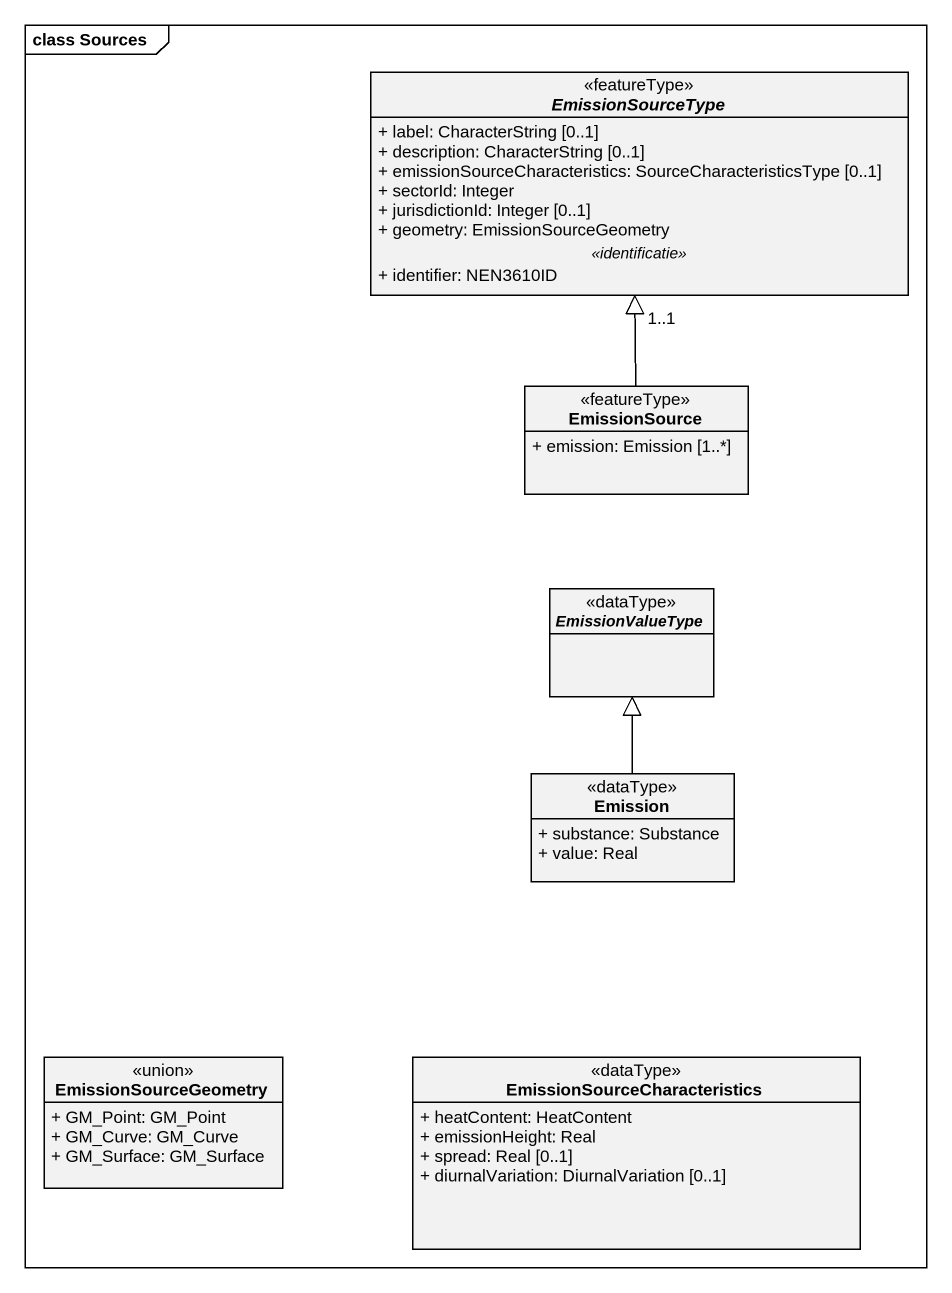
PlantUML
@startuml
mainframe class Sources
hide circle
hide empty members
skinparam classAttributeIconSize 0
abstract class EmissionSourceType <<featureType>> {
  + label: CharacterString [0..1]
  + description: CharacterString [0..1]
  + emissionSourceCharacteristics: SourceCharacteristicsType [0..1]
  + sectorId: Integer
  + jurisdictionId: Integer [0..1]
  + geometry: EmissionSourceGeometry
  .. <<identificatie>> ..
  + identifier: NEN3610ID
}
class EmissionSource <<featureType>> {
  + emission: Emission [1..*]
}
abstract class EmissionValueType <<dataType>>
class Emission <<dataType>> {
  + substance: Substance
  + value: Real
}
class EmissionSourceGeometry <<union>> {
  + GM_Point: GM_Point
  + GM_Curve: GM_Curve
  + GM_Surface: GM_Surface
}
class "EmissionSourceCharacteristics" as EmissionSourceCharacteristic <<dataType>> {
  + heatContent: HeatContent
  + emissionHeight: Real
  + spread: Real [0..1]
  + diurnalVariation: DiurnalVariation [0..1]
}
EmissionSource -up-|> "1..1" EmissionSourceType
Emission -up-|> EmissionValueType
@enduml
